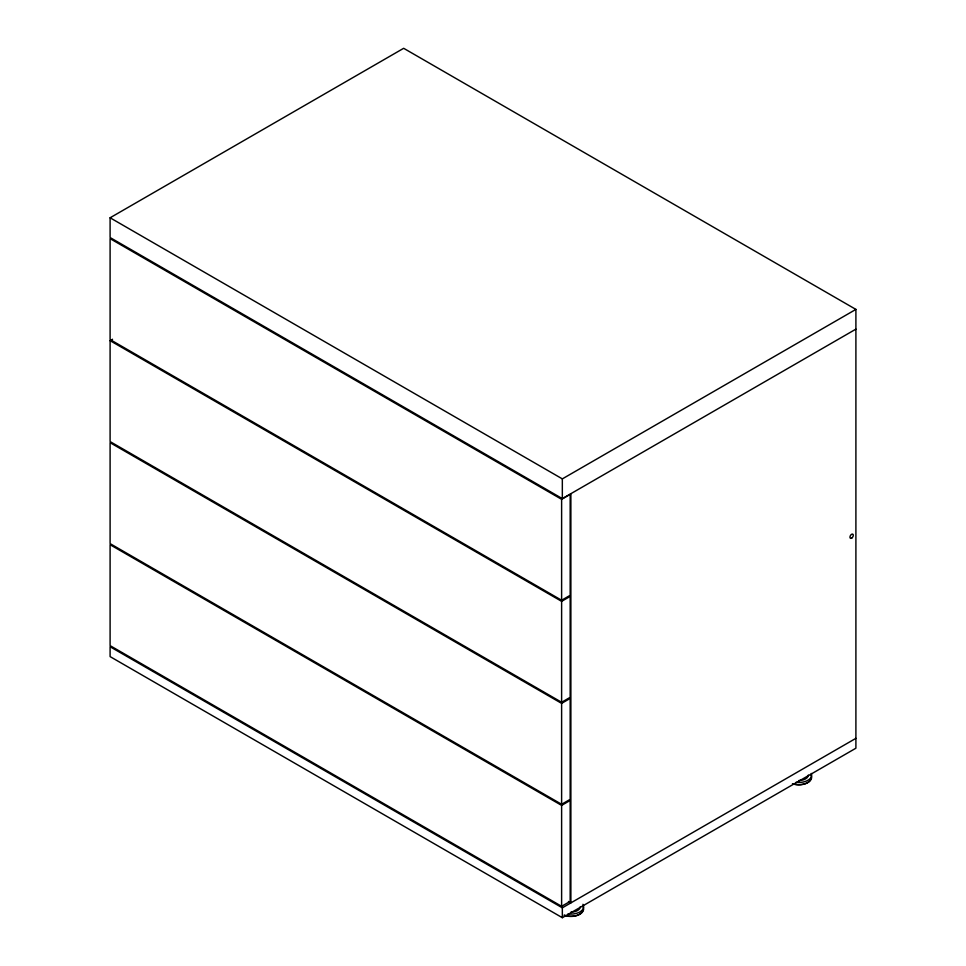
<?xml version="1.0" encoding="UTF-8"?>
<svg xmlns="http://www.w3.org/2000/svg" width="966" height="966" viewBox="0 0 966 966"><rect width="100%" height="100%" fill="white"/><g stroke="black" fill="none" stroke-linecap="round" stroke-linejoin="round"><path stroke-width="1.45" d="M855.9 329.14L562.333 498.625L110.1 237.539L110.1 217.785L403.667 48.3L855.9 309.398L855.9 748.215L562.333 917.7L110.1 656.602L110.1 646.737L562.333 907.823L855.9 738.338M110.1 340.66L561.62 601.335L570.169 596.408L570.169 697.331L561.62 702.27L110.1 441.583L110.1 340.66L112.539 339.247M110.1 217.785L562.333 478.882L855.9 309.398M561.62 499.313L570.169 494.375L570.169 595.31L561.62 600.248L110.1 339.561L110.1 238.638L561.62 499.313L561.62 600.248M561.62 703.369L570.169 698.43L570.169 799.353L561.62 804.292L110.1 543.616L110.1 442.682L561.62 703.369L561.62 804.292M561.62 805.39L570.169 800.452L570.169 901.387L561.62 906.313L110.1 645.638L110.1 544.715L561.62 805.39L561.62 906.313M568.443 901.483L570.882 902.884L570.882 493.698M562.333 478.882L562.333 498.625M562.333 907.823L562.333 917.7M561.62 601.335L561.62 702.27M810.945 774.841A12.775 7.378 0 0 1 807.407 782.774A12.775 7.378 0 0 1 793.352 783.921M810.691 779.381A12.099 6.979 0 0 1 792.458 783.74M811.343 773.452A12.775 7.378 0 0 1 796.056 782.279M808.3 775.082A9.406 5.434 0 0 1 798.894 780.516M582.933 906.494A12.775 7.378 0 0 1 578.839 914.693A12.775 7.378 0 0 1 564.084 915.164M582.896 910.25A12.099 6.979 0 0 1 564.446 915.382M582.933 904.297A12.775 7.378 0 0 1 580.409 911.638A12.775 7.378 0 0 1 568.044 913.921M580.288 906.736A9.406 5.434 0 0 1 570.882 912.158M852.06 537.808A2.355 1.352 -60 0 0 852.797 534.174A2.355 1.352 -60 0 0 850.02 536.637A2.355 1.352 -60 0 0 852.06 537.808"/></g></svg>
